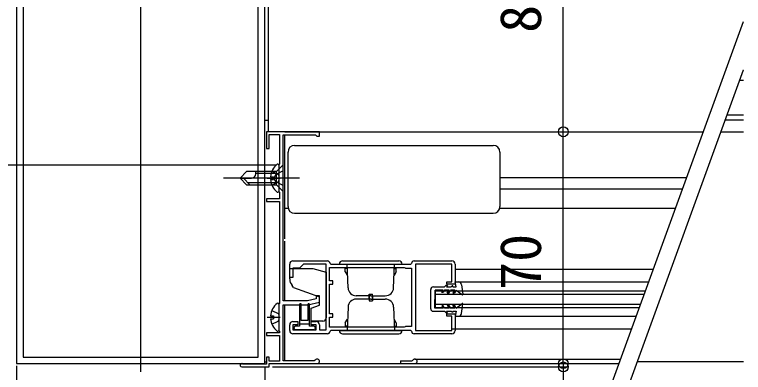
# Model space of a CAD drawing. Units: millimetres, scale not verified. Extents: x -875 to 875, y -1300 to 1294.
# Drawn here: x -695.6 to -475.4, y 214.6 to 322.6 of the extents above; entities that cross this region are included whole.
import ezdxf
from ezdxf.enums import TextEntityAlignment as Align

# ---------------------------------------------------------------- set-up
doc = ezdxf.new("R2010")
doc.units = ezdxf.units.MM
doc.header["$LTSCALE"] = 8
for name, color, linetype in [('0-3_YKK_11', 7, 'Continuous'), ('0-5_YKK_12', 2, 'Continuous'), ('0-6_YKK_13', 4, 'Continuous'), ('0-7_YKK_D', 6, 'Continuous'), ('0-9_YSS_K', 3, 'Continuous')]:
    doc.layers.add(name, color=color, linetype=linetype)
doc.styles.add('ＭＳ ゴシック', font='')
doc.styles.get('ＭＳ ゴシック').set_extended_font_data('MS Gothic')

msp = doc.modelspace()

# ---------------------------------------------------------------- linework, layer by layer
at = {"layer": '0-3_YKK_11'}
for p, q in [((-611.499, 248.2), (-601.099, 248.2)), ((-600.299, 247.4), (-600.099, 247.2)), ((-574.899, 248.2), (-563.499, 248.2)), ((-612.499, 227.2), (-612.499, 228.9)), ((-601.099, 226.2), (-611.499, 226.2)), ((-563.499, 226.2), (-574.899, 226.2))]:
    msp.add_line(p, q, dxfattribs=at)
for points in [[(-695, 337.199), (-695, 217.199), (-620, 217.199), (-620, 337.199)], [(-693, 335.199), (-693, 219.199), (-622, 219.199), (-622, 335.199)], [(-600.499, 246.2), (-577.899, 246.2), (-577.659, 246.08), (-577.499, 246), (-575.699, 246), (-575.699, 228.4), (-577.499, 228.4), (-577.659, 228.32), (-577.899, 228.2), (-600.499, 228.2), (-600.499, 231.2), (-599.499, 231.2), (-599.499, 232.2), (-600.499, 232.2), (-600.499, 241.2), (-599.499, 241.2), (-599.499, 242.2), (-600.499, 242.2)]]:
    msp.add_lwpolyline(points, close=True, dxfattribs=at)
for points in [[(-614.5, 236.199), (-614.5, 286.299), (-604.7, 286.299), (-604.5, 286.099), (-604.3, 285.899), (-603.5, 285.899), (-603.5, 287.199), (-619.5, 287.199), (-619.5, 282.199), (-618.7, 282.199), (-618.7, 286.399), (-615.6, 286.399), (-615.6, 277.399), (-615.8, 277.199), (-615.8, 269.199), (-615.6, 268.999), (-615.6, 266.999), (-619.5, 266.999), (-619.5, 266.199), (-615.6, 266.199), (-615.6, 235.399), (-615.8, 235.199), (-615.8, 227.199), (-615.6, 226.999), (-615.6, 226.499), (-619.5, 226.499), (-619.5, 225.699), (-615.6, 225.699), (-615.6, 217.999), (-618.7, 217.999), (-618.7, 219.199), (-619.5, 219.199), (-619.5, 216.999), (-626.471, 216.999), (-626.669, 217.074)], [(-603.499, 228.9), (-603.499, 227.4), (-601.499, 227.4), (-601.499, 247.2), (-608.299, 247.2), (-609.499, 246), (-611.499, 246), (-611.499, 243.2), (-612.499, 243.2), (-612.499, 247.2)], [(-600.099, 247.2), (-575.899, 247.2), (-575.699, 247.4)], [(-562.499, 247.2), (-562.499, 241.2), (-564.999, 241.2), (-564.999, 241.9), (-563.499, 241.9), (-563.499, 247.2), (-574.499, 247.2), (-574.499, 227.2), (-563.499, 227.2), (-563.499, 231.5), (-564.999, 231.5), (-564.999, 232.2), (-562.499, 232.2), (-562.499, 227.2)], [(-604.806, 218.249), (-605.066, 218.099), (-614.5, 218.099), (-614.5, 234.999), (-607, 234.999), (-603.5, 235.799), (-603.5, 237.699), (-604.5, 237.699), (-604.5, 236.802), (-607.135, 236.199), (-614.5, 236.199)], [(-611.499, 229.9), (-609.999, 229.9), (-609.999, 228.9), (-611.499, 228.9), (-611.499, 227.4), (-604.499, 227.4), (-604.499, 228.9), (-605.999, 228.9), (-605.999, 229.9), (-604.499, 229.9)], [(-575.699, 227), (-575.899, 227.2), (-600.099, 227.2), (-600.299, 227)], [(-627, 216.199), (-618.7, 216.199), (-618.7, 217.199), (-604.2, 217.199)]]:
    msp.add_lwpolyline(points, dxfattribs=at)
for centre, radius, start, end in [((-611.499, 247.2), 1, 90.00004, 180.00002), ((-601.099, 247.4), 0.8, 359.99994, 89.99992), ((-574.899, 247.4), 0.8, 89.99919, 179.99917), ((-563.499, 247.2), 1, 0.00047, 90.00045), ((-611.499, 228.9), 1, 90.00001, 179.99999), ((-604.499, 228.9), 1, 0.00041, 90.00039), ((-611.499, 227.2), 1, 179.99998, 269.99996), ((-601.099, 227), 0.8, 270.00065, 0.00064), ((-574.899, 227), 0.8, 180.00044, 270.00042), ((-563.499, 227.2), 1, 270.00047, 0.00045), ((-604.2, 217.899), 0.7, 270.00001, 150), ((-627, 216.699), 0.5, 48.59037, 270)]:
    msp.add_arc(centre, radius, start, end, dxfattribs=at)
at = {"layer": '0-5_YKK_12'}
for p, q in [((-657.5, 214.699), (-657.5, 484.827)), ((-619, 368.199), (-619, 287.199)), ((-475.439, 305.699), (-475.5, 305.699)), ((-475.439, 302.699), (-476.591, 302.699)), ((-620, 290.699), (-619, 290.699)), ((-620, 217.699), (-620, 290.699)), ((-475.439, 290.699), (-480.959, 290.699)), ((-475.439, 292.199), (-480.413, 292.199)), ((-614, 287.199), (-487.554, 287.199)), ((-614, 254.899), (-614, 286.299)), ((-482.233, 287.199), (-475.439, 287.199)), ((-697.5, 277.199), (-616.5, 277.199)), ((-549, 273.399), (-492.577, 273.399)), ((-549, 269.999), (-493.814, 269.999)), ((-614, 264.195), (-612.959, 264.195)), ((-549.041, 264.195), (-495.927, 264.195)), ((-614, 236.199), (-614, 254.199)), ((-562.499, 245.7), (-502.658, 245.7)), ((-561.574, 241.9), (-504.041, 241.9)), ((-568.601, 238.2), (-505.388, 238.2)), ((-568.6, 239.2), (-505.024, 239.2)), ((-568.499, 234.2), (-568.499, 239.2)), ((-614, 218.099), (-614, 234.999)), ((-568.606, 234.2), (-506.844, 234.2)), ((-568.605, 235.2), (-506.48, 235.2)), ((-562.499, 231.5), (-507.827, 231.5)), ((-563.499, 227.7), (-509.21, 227.7)), ((-579, 218.099), (-575.566, 218.099)), ((-579, 218.099), (-579, 217.199)), ((-574.7, 218.599), (-512.522, 218.599)), ((-620, 217.699), (-619.5, 217.699)), ((-614, 217.199), (-513.032, 217.199)), ((-475.439, 217.699), (-507.529, 217.699))]:
    msp.add_line(p, q, dxfattribs=at)
for centre, radius, end in [((-575.566, 218.399), 0.3, 330), ((-574.7, 217.899), 0.7, 150)]:
    msp.add_arc(centre, radius, 270, end, dxfattribs=at)
at = {"layer": '0-6_YKK_13'}
for p, q in [((-611, 283.1), (-551, 283.1)), ((-613, 281.1), (-613, 281.101)), ((-613, 264.6), (-613, 281.1)), ((-549, 281.1), (-549, 264.6)), ((-614.5, 277.199), (-616.5, 275.199)), ((-615.8, 277.175), (-615.8, 269.224)), ((-614.5, 269.199), (-614.5, 277.199)), ((-609.5, 273.199), (-632.5, 273.199)), ((-625.5, 275.199), (-627.5, 273.199)), ((-625.5, 271.199), (-627.5, 273.199)), ((-627.5, 273.199), (-624.033, 273.199)), ((-624.5, 271.199), (-626.5, 273.199)), ((-622.7, 274.533), (-622.7, 275.199)), ((-616.5, 274.599), (-622.7, 274.599)), ((-619.3, 273.199), (-615.4, 273.199)), ((-625.5, 271.199), (-616.5, 271.199)), ((-616.5, 271.799), (-625.1, 271.799)), ((-618.283, 272.774), (-617.4, 272.774)), ((-617.877, 271.124), (-616.012, 272.054)), ((-616.012, 272.054), (-615.8, 272.452)), ((-613, 264.598), (-613, 264.6)), ((-611, 262.6), (-551, 262.6)), ((-597.499, 247.2), (-578.499, 247.2)), ((-596.499, 248.2), (-579.499, 248.2)), ((-594.88, 240.113), (-595.128, 247.2)), ((-581.118, 240.113), (-580.871, 247.2)), ((-612.499, 242.761), (-612.499, 245.9)), ((-601.499, 244.828), (-601.499, 231)), ((-595.117, 245.9), (-595.699, 245.9)), ((-595.699, 244.902), (-595.699, 245.9)), ((-595.699, 244.902), (-595.049, 243.776)), ((-580.299, 244.902), (-580.949, 243.776)), ((-580.881, 245.9), (-580.299, 245.9)), ((-580.299, 244.902), (-580.299, 245.9)), ((-611.299, 240.239), (-611.797, 240.833)), ((-611.299, 240.239), (-603.499, 237.4)), ((-569.1, 240.4), (-565.699, 240.4)), ((-565.699, 240.4), (-565.199, 240.9)), ((-565.199, 240.9), (-564.833, 240.9)), ((-564.833, 240.9), (-565.122, 240.4)), ((-565.122, 240.4), (-563.699, 240.4)), ((-563.699, 240.4), (-563.399, 240.7)), ((-563.199, 240.4), (-562.199, 240.4)), ((-560.583, 241.032), (-560.2, 238.167)), ((-588.499, 238.2), (-587.499, 238.2)), ((-588.499, 236.7), (-588.499, 238.2)), ((-587.499, 236.7), (-587.499, 238.2)), ((-569.906, 233.801), (-569.9, 239.601)), ((-568.606, 234), (-568.6, 239.4)), ((-566.161, 239.4), (-568.6, 239.4)), ((-566.565, 238.7), (-566.161, 239.4)), ((-566.103, 238.7), (-566.565, 238.7)), ((-565.699, 239.4), (-566.103, 238.7)), ((-564.361, 239.4), (-565.699, 239.4)), ((-564.881, 238.5), (-564.361, 239.4)), ((-564.419, 238.5), (-564.881, 238.5)), ((-564.419, 238.5), (-563.899, 239.4)), ((-562.661, 239.4), (-563.899, 239.4)), ((-562.661, 239.4), (-563.181, 238.5)), ((-562.719, 238.5), (-563.181, 238.5)), ((-562.199, 239.4), (-562.719, 238.5)), ((-562.199, 239.4), (-560.441, 238.032)), ((-587.999, 237.7), (-592.382, 237.7)), ((-587.999, 236.7), (-592.382, 236.7)), ((-588.499, 237.7), (-588.499, 236.2)), ((-588.499, 236.2), (-587.499, 236.2)), ((-587.999, 237.7), (-583.617, 237.7)), ((-587.999, 236.7), (-583.617, 236.7)), ((-587.499, 237.7), (-587.499, 236.2)), ((-615.8, 235.175), (-615.8, 227.224)), ((-609.499, 235.028), (-609.499, 228.5)), ((-608.999, 230.2), (-608.999, 235.05)), ((-606.999, 235.066), (-606.999, 230.2)), ((-606.499, 228.5), (-606.499, 235.05)), ((-605.999, 230), (-605.999, 233.99)), ((-594.88, 234.288), (-595.128, 227.2)), ((-581.118, 234.288), (-580.871, 227.2)), ((-566.161, 234), (-568.606, 234)), ((-566.565, 234.7), (-566.161, 234)), ((-566.103, 234.7), (-566.565, 234.7)), ((-565.699, 234), (-566.103, 234.7)), ((-564.361, 234), (-565.699, 234)), ((-564.881, 234.9), (-564.361, 234)), ((-564.419, 234.9), (-564.881, 234.9)), ((-564.419, 234.9), (-563.899, 234)), ((-562.661, 234), (-563.899, 234)), ((-562.719, 234.9), (-563.181, 234.9)), ((-562.661, 234), (-563.181, 234.9)), ((-562.199, 234), (-562.719, 234.9)), ((-562.199, 234), (-560.441, 235.369)), ((-560.583, 232.368), (-560.2, 235.233)), ((-619.3, 231.199), (-615.4, 231.199)), ((-569.106, 233), (-565.699, 233)), ((-565.699, 233), (-565.199, 232.5)), ((-565.199, 232.5), (-564.833, 232.5)), ((-564.833, 232.5), (-565.122, 233)), ((-565.122, 233), (-563.699, 233)), ((-563.699, 233), (-563.399, 232.701)), ((-563.199, 233), (-562.199, 233)), ((-618.283, 230.774), (-617.4, 230.774)), ((-617.877, 229.124), (-616.012, 230.054)), ((-616.012, 230.054), (-615.8, 230.452)), ((-609.499, 229.2), (-606.499, 229.2)), ((-606.999, 230.2), (-608.999, 230.2)), ((-602.499, 230), (-605.999, 230)), ((-595.699, 229.499), (-595.049, 230.625)), ((-595.699, 229.499), (-595.699, 228.5)), ((-580.299, 229.499), (-580.949, 230.625)), ((-580.299, 229.499), (-580.299, 228.5)), ((-611.199, 227.8), (-611.199, 228.1)), ((-609.499, 228.5), (-610.799, 228.5)), ((-605.199, 227.4), (-610.799, 227.4)), ((-605.199, 228.5), (-606.499, 228.5)), ((-604.799, 228.1), (-604.799, 227.8)), ((-597.499, 227.2), (-578.499, 227.2)), ((-595.117, 228.5), (-595.699, 228.5)), ((-580.881, 228.5), (-580.299, 228.5)), ((-596.499, 226.2), (-579.499, 226.2))]:
    msp.add_line(p, q, dxfattribs=at)
for points in [[(-617.877, 275.274), (-616.012, 274.344), (-615.8, 273.946)], [(-614.5, 275.399), (-616.653, 274.349), (-617.264, 273.199)], [(-616.5, 271.199), (-616.5, 275.199), (-625.5, 275.199)], [(-618.283, 273.624), (-617.4, 273.624), (-617.4, 272.774)], [(-614.5, 270.999), (-616.653, 272.049), (-617.264, 273.199)], [(-614.5, 269.199), (-616.5, 271.199), (-616.5, 275.199)], [(-612.499, 245.9), (-605.499, 245.9), (-601.499, 244.828)], [(-563.199, 240.4), (-563.199, 240.7), (-563.399, 240.7)], [(-562.199, 240.4), (-562.499, 241.9), (-561.574, 241.9)], [(-605.999, 233.99), (-603.499, 234.9), (-603.499, 237.4)], [(-618.283, 231.624), (-617.4, 231.624), (-617.4, 230.774)], [(-617.877, 233.274), (-616.012, 232.344), (-615.8, 231.946)], [(-563.199, 233.001), (-563.199, 232.701), (-563.399, 232.701)], [(-562.199, 233), (-562.499, 231.5), (-561.574, 231.5)]]:
    msp.add_lwpolyline(points, dxfattribs=at)
for centre, radius, start, end in [((-611, 281.1), 2, 90.03489, 179.96511), ((-551, 281.1), 2, 0.03489, 89.96511), ((-616.074, 277.175), 0.274, 0, 127.71409), ((-613, 273.199), 5.3, 127.71409, 175.40059), ((-624.033, 274.533), 1.333, 270, 0), ((-613, 273.199), 5.3, 184.59941, 232.28591), ((-616.074, 269.224), 0.274, 232.28591, 0), ((-611, 264.6), 2, 180.03489, 269.96511), ((-551, 264.6), 2, 270.03489, 359.96511), ((-596.499, 247.2), 1, 90, 180), ((-579.499, 247.2), 1, 0, 90), ((-609.499, 242.761), 3, 180, 220), ((-592.382, 240.2), 2.5, 182, 270), ((-583.617, 240.2), 2.5, 270, 358), ((-569.1, 239.6), 0.8, 90, 179.94065), ((-561.574, 240.9), 1, 7.60389, 90.00087), ((-560.349, 238.15), 0.15, 232.09538, 6.54312), ((-592.382, 234.2), 2.5, 90, 178), ((-583.617, 234.2), 2.5, 2, 90), ((-613, 231.199), 5.3, 127.71409, 175.40059), ((-616.074, 235.175), 0.274, 0, 127.71409), ((-609.25, 235.05), 0.251, 0, 179.9965), ((-606.75, 235.05), 0.25, 0, 179.9965), ((-569.106, 233.8), 0.8, 179.94065, 270), ((-560.349, 235.251), 0.15, 353.45688, 127.90462), ((-561.574, 232.5), 1, 269.99913, 352.39611), ((-613, 231.199), 5.3, 184.59941, 232.28591), ((-602.499, 231), 1, 270, 0), ((-616.074, 227.224), 0.274, 232.28591, 0), ((-610.799, 228.1), 0.4, 90, 180), ((-610.799, 227.8), 0.4, 180, 270), ((-605.199, 228.1), 0.4, 0.00218, 90), ((-605.199, 227.8), 0.4, 270, 0.00218), ((-596.499, 227.2), 1, 180, 270), ((-579.499, 227.2), 1, 270, 0)]:
    msp.add_arc(centre, radius, start, end, dxfattribs=at)
at = {"layer": '0-7_YKK_D'}
for p, q in [((-529.844, 287.199), (-529.844, 368.199)), ((-536.263, 287.199), (-528.844, 287.199)), ((-529.844, 217.199), (-529.844, 287.199)), ((-529.844, 217.199), (-529.844, 223.199)), ((-695, 216.499), (-695, 79.699)), ((-620, 216.199), (-620, 119.699)), ((-620, 216.199), (-620, 119.699)), ((-617.7, 216.199), (-528.844, 216.199)), ((-616.359, 217.199), (-528.844, 217.199)), ((-529.844, 217.199), (-529.844, 216.199)), ((-529.844, 216.199), (-529.844, 193.08))]:
    msp.add_line(p, q, dxfattribs=at)
for centre in [(-529.844, 287.199), (-529.844, 287.199), (-529.844, 217.199), (-529.844, 217.199), (-529.844, 216.199)]:
    msp.add_circle(centre, 1.5, dxfattribs=at)
at = {"layer": '0-9_YSS_K'}
for p, q in [((-522.487, 191.222), (-475.439, 320.486)), ((-517.788, 189.512), (-475.439, 305.867))]:
    msp.add_line(p, q, dxfattribs=at)

# ---------------------------------------------------------------- texts
at = {"layer": '0-7_YKK_D', "style": 'ＭＳ ゴシック'}
for s, p in [('81', (-532.844, 317.074)), ('70', (-532.844, 239.449))]:
    msp.add_text(s, height=12.46, rotation=90, dxfattribs=at).set_placement(p, align=Align.BOTTOM_LEFT)

doc.saveas('drawing.dxf')
